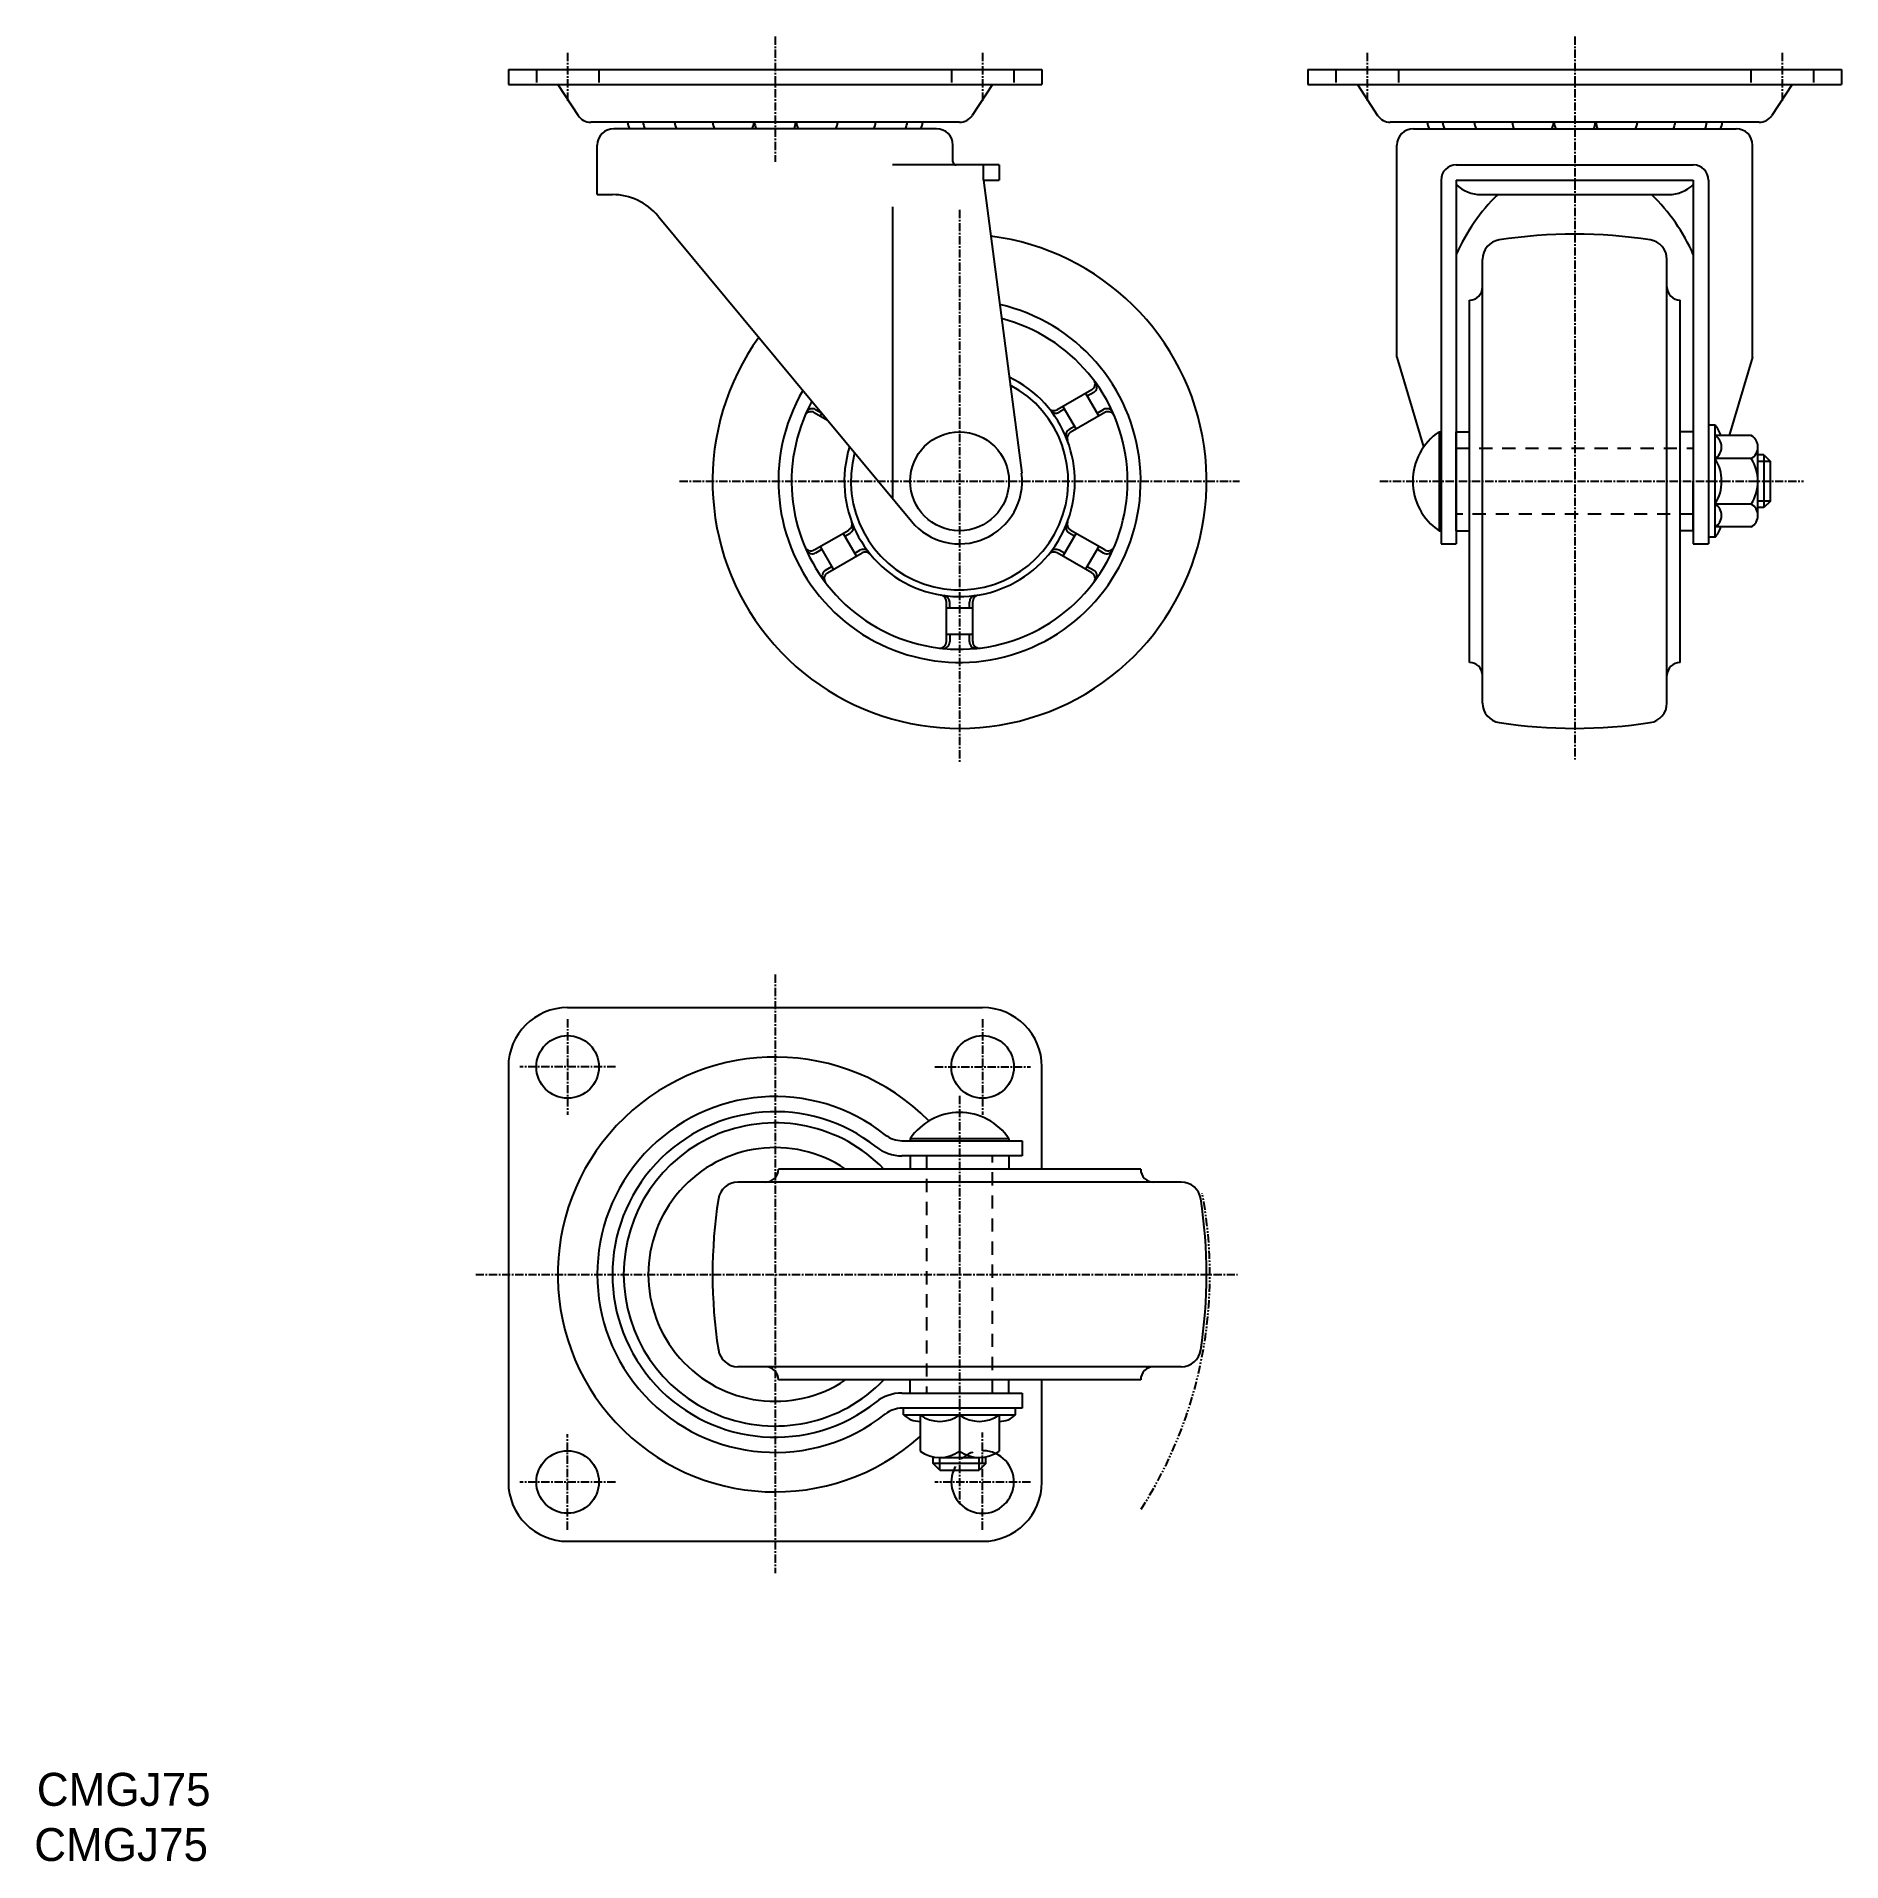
# Model space of a CAD drawing. Extents: x 0 to 274, y 0 to 277.
import ezdxf

# ---------------------------------------------------------------- set-up
doc = ezdxf.new("R2010")
doc.units = 0
for name, pattern in [('CENTER', [2, 1.25, -0.25, 0.25, -0.25]), ('DASHED', [3.5, 2, -1.5]), ('PHANTOM', [2.5, 1.25, -0.25, 0.25, -0.25, 0.25, -0.25])]:
    doc.linetypes.add(name, pattern=pattern)
doc.layers.get('0').update_dxf_attribs({"linetype": 'CONTINUOUS'})
doc.layers.add('CENTER', color=1, linetype='CENTER')

msp = doc.modelspace()

# ---------------------------------------------------------------- linework, layer by layer
at = {"color": 7, "linetype": 'CONTINUOUS'}
for p, q in [((71.97, 271.9), (71.97, 269.6)), ((71.97, 271.9), (152.97, 271.9)), ((152.97, 271.9), (152.97, 269.6)), ((193.36, 271.9), (193.36, 269.6)), ((193.36, 271.9), (274.36, 271.9)), ((274.36, 271.9), (274.36, 269.6)), ((71.97, 269.6), (152.97, 269.6)), ((79.47, 269.6), (82.55, 264.93)), ((145.47, 269.6), (142.39, 264.93)), ((193.36, 269.6), (274.36, 269.6)), ((200.86, 269.6), (203.94, 264.93)), ((266.86, 269.6), (263.77, 264.93)), ((140.47, 263.9), (84.47, 263.9)), ((261.86, 263.9), (205.86, 263.9)), ((85.47, 252.9), (85.47, 260.4)), ((136.97, 262.9), (87.97, 262.9)), ((139.47, 257.9), (139.47, 260.4)), ((206.86, 228.24), (206.86, 260.4)), ((209.36, 262.9), (258.36, 262.9)), ((260.86, 228.24), (260.86, 260.4)), ((146.47, 257.4), (130.28, 257.4)), ((144.12, 255.1), (144.12, 257.4)), ((144.12, 255.1), (146.47, 255.1)), ((144.12, 255.1), (149.9, 210.62)), ((146.47, 257.4), (146.47, 255.1)), ((213.56, 255.1), (213.56, 199.9)), ((215.86, 257.4), (251.86, 257.4)), ((215.86, 255.1), (251.86, 255.1)), ((215.86, 255.1), (215.86, 199.9)), ((251.86, 255.1), (251.86, 199.9)), ((254.16, 255.1), (254.16, 199.9)), ((85.47, 252.9), (87.77, 252.9)), ((219.61, 252.9), (248.11, 252.9)), ((94.7, 249.65), (133.17, 203.33)), ((130.28, 251.03), (130.28, 206.81)), ((219.86, 175.74), (219.86, 243.05)), ((247.86, 175.74), (247.86, 243.05)), ((217.86, 181.9), (217.86, 236.9)), ((249.86, 181.9), (249.86, 236.9)), ((206.86, 228.24), (210.92, 214.62)), ((260.86, 228.24), (257.3, 216.33)), ((160.53, 223.29), (155.28, 220.26)), ((159.61, 222.75), (161.61, 219.29)), ((160.83, 222.88), (159.86, 222.32)), ((118.42, 219.82), (120.43, 218.66)), ((118.62, 220.28), (119.51, 219.77)), ((119.34, 219.29), (119.57, 219.7)), ((156.4, 220.32), (155.6, 219.86)), ((156.15, 220.75), (158.15, 217.29)), ((162.53, 219.82), (157.28, 216.79)), ((161.36, 219.72), (162.33, 220.28)), ((157.9, 217.72), (157.1, 217.26)), ((213.28, 216.9), (213.56, 216.9)), ((213.28, 216.9), (213.28, 201.9)), ((215.86, 216.9), (217.86, 216.9)), ((215.86, 201.9), (215.86, 216.9)), ((251.86, 216.9), (249.86, 216.9)), ((251.86, 216.9), (251.86, 209.4)), ((255.16, 217.9), (254.16, 217.9)), ((255.16, 200.9), (255.16, 217.9)), ((260.66, 216.33), (255.16, 216.33)), ((261.66, 204.2), (261.66, 214.59)), ((262.56, 213.4), (261.66, 213.4)), ((262.56, 213.4), (263.56, 212.4)), ((262.56, 213.4), (262.56, 205.4)), ((260.66, 212.86), (255.16, 212.86)), ((263.56, 206.4), (263.56, 212.4)), ((251.86, 201.9), (251.86, 209.4)), ((130.28, 206.81), (130.28, 206.81)), ((260.66, 205.93), (255.16, 205.93)), ((262.56, 205.4), (261.66, 205.4)), ((263.56, 206.4), (262.56, 205.4)), ((260.66, 202.47), (255.16, 202.47)), ((118.42, 198.97), (123.66, 202)), ((121.34, 196.04), (119.34, 199.5)), ((124.8, 198.04), (122.8, 201.5)), ((123.05, 201.07), (123.85, 201.53)), ((158.15, 201.5), (156.15, 198.04)), ((157.9, 201.07), (157.1, 201.53)), ((162.53, 198.97), (157.28, 202)), ((161.61, 199.5), (159.61, 196.04)), ((213.28, 201.9), (213.56, 201.9)), ((213.56, 199.9), (215.86, 199.9)), ((215.86, 201.9), (217.86, 201.9)), ((251.86, 201.9), (249.86, 201.9)), ((251.86, 199.9), (254.16, 199.9)), ((255.16, 200.9), (254.16, 200.9)), ((119.59, 199.07), (118.62, 198.51)), ((120.42, 195.51), (125.66, 198.54)), ((124.55, 198.47), (125.35, 198.93)), ((160.53, 195.51), (155.28, 198.54)), ((156.4, 198.47), (155.6, 198.93)), ((162.33, 198.51), (161.36, 199.07)), ((120.12, 195.91), (121.09, 196.47)), ((159.86, 196.47), (160.83, 195.91)), ((138.47, 185.08), (138.47, 191.14)), ((142.47, 185.08), (142.47, 191.14)), ((142.47, 190.15), (138.47, 190.15)), ((138.97, 190.15), (138.97, 191.07)), ((141.97, 190.15), (141.97, 191.07)), ((142.47, 186.15), (138.47, 186.15)), ((138.97, 186.15), (138.97, 185.03)), ((141.97, 185.03), (141.97, 186.15)), ((80.97, 129.52), (143.97, 129.52)), ((71.97, 120.52), (71.97, 57.52)), ((152.97, 105.02), (152.97, 120.52)), ((131.72, 109.32), (149.97, 109.32)), ((132.97, 109.6), (132.97, 109.32)), ((147.97, 109.6), (132.97, 109.6)), ((147.97, 109.6), (147.97, 109.32)), ((149.97, 109.32), (149.97, 107.02)), ((149.97, 107.02), (131.72, 107.02)), ((132.97, 107.02), (132.97, 105.02)), ((147.97, 107.02), (147.97, 105.02)), ((174.13, 103.02), (106.82, 103.02)), ((167.97, 105.02), (112.97, 105.02)), ((174.13, 75.02), (106.82, 75.02)), ((167.97, 73.02), (112.97, 73.02)), ((132.97, 71.02), (132.97, 73.02)), ((147.97, 71.02), (147.97, 73.02)), ((152.97, 57.52), (152.97, 73.02)), ((131.72, 71.02), (149.97, 71.02)), ((149.97, 71.02), (149.97, 68.72)), ((149.97, 68.72), (131.72, 68.72)), ((131.97, 67.72), (131.97, 68.72)), ((131.97, 67.72), (148.97, 67.72)), ((134.47, 67.72), (134.47, 62.22)), ((140.47, 67.72), (140.47, 62.22)), ((146.47, 67.72), (146.47, 62.22)), ((148.97, 67.72), (148.97, 68.72)), ((136.47, 60.32), (136.47, 61.33)), ((137.47, 61.22), (143.47, 61.22)), ((144.47, 60.32), (144.47, 61.33)), ((137.47, 59.32), (136.47, 60.32)), ((144.47, 60.32), (136.47, 60.32)), ((137.47, 59.32), (143.47, 59.32)), ((144.47, 60.32), (143.47, 59.32)), ((80.97, 48.52), (143.97, 48.52))]:
    msp.add_line(p, q, dxfattribs=at)
at = {"color": 3, "linetype": 'DASHED'}
for p, q in [((76.22, 271.9), (76.22, 269.6)), ((85.72, 271.9), (85.72, 269.6)), ((139.22, 271.9), (139.22, 269.6)), ((148.72, 271.9), (148.72, 269.6)), ((197.61, 271.9), (197.61, 269.6)), ((207.11, 271.9), (207.11, 269.6)), ((260.61, 271.9), (260.61, 269.6)), ((270.11, 271.9), (270.11, 269.6)), ((215.86, 214.4), (251.86, 214.4)), ((251.86, 204.4), (215.86, 204.4)), ((135.47, 107.02), (135.47, 71.02)), ((145.47, 71.02), (145.47, 107.02))]:
    msp.add_line(p, q, dxfattribs=at)
at = {"color": 3, "linetype": 'CONTINUOUS'}
for p, q in [((263.56, 212.4), (261.66, 212.4)), ((263.56, 206.4), (261.66, 206.4)), ((137.47, 59.32), (137.47, 61.22)), ((143.47, 59.32), (143.47, 61.22))]:
    msp.add_line(p, q, dxfattribs=at)
at = {"color": 7, "linetype": 'CONTINUOUS'}
for centre, radius in [((140.47, 209.4), 7.5), ((80.97, 120.52), 4.75), ((143.97, 120.52), 4.75), ((80.97, 57.52), 4.75)]:
    msp.add_circle(centre, radius, dxfattribs=at)
for centre, radius, start, end in [((84.47, 266.2), 2.3, 213.421, 270), ((93.22, 264.24), 3.17, 186.102, 204.914), ((95.57, 264.24), 3.17, 186.102, 204.914), ((100.36, 264.24), 3.17, 186.102, 204.914), ((106.12, 264.24), 3.17, 186.102, 204.914), ((106.12, 264.24), 3.17, 335.086, 353.898), ((112.47, 264.24), 3.17, 186.102, 204.914), ((112.47, 264.24), 3.17, 335.086, 353.898), ((118.82, 264.24), 3.17, 186.102, 204.914), ((118.82, 264.24), 3.17, 335.086, 353.898), ((124.58, 264.24), 3.17, 335.086, 353.898), ((129.38, 264.24), 3.17, 335.086, 353.898), ((131.72, 264.24), 3.17, 335.086, 353.898), ((140.47, 266.2), 2.3, 270, 326.579), ((205.86, 266.2), 2.3, 213.421, 270), ((214.61, 264.24), 3.17, 186.102, 204.914), ((216.95, 264.24), 3.17, 186.102, 204.914), ((221.75, 264.24), 3.17, 186.102, 204.914), ((227.51, 264.24), 3.17, 186.102, 204.914), ((227.51, 264.24), 3.17, 335.086, 353.898), ((233.86, 264.24), 3.17, 186.102, 204.914), ((233.86, 264.24), 3.17, 335.086, 353.966), ((240.21, 264.24), 3.17, 186.102, 204.914), ((240.21, 264.24), 3.17, 335.086, 353.898), ((245.97, 264.24), 3.17, 335.086, 353.898), ((250.76, 264.24), 3.17, 335.086, 353.898), ((253.11, 264.24), 3.17, 335.086, 353.898), ((261.86, 266.2), 2.3, 270, 326.579), ((87.97, 260.4), 2.5, 90, 180), ((136.97, 260.4), 2.5, 0, 90), ((209.36, 260.4), 2.5, 90, 180), ((258.36, 260.4), 2.5, 0, 90), ((139.97, 257.9), 0.5, 180, 270), ((215.86, 255.1), 2.3, 90, 180), ((251.86, 255.1), 2.3, 0, 90), ((87.77, 243.9), 9, 39.7094, 90), ((242.5, 232.03), 29.13, 134.261, 156.142), ((219.61, 258.25), 5.35, 225.498, 270), ((225.21, 232.03), 29.13, 23.8583, 45.739), ((248.11, 258.25), 5.35, 270, 314.502), ((140.47, 209.4), 37.5, 144.384, 82.723), ((233.86, 171.9), 75, 81.2121, 98.7879), ((222.86, 243.05), 3, 98.7875, 180), ((244.86, 243.05), 3, 0, 81.2119), ((217.86, 238.9), 2, 270, 0), ((249.86, 238.9), 2, 180, 270), ((140.47, 209.4), 27.5, 149.919, 77.1883), ((140.47, 209.4), 25.5, 151.582, 75.5249), ((140.47, 209.4), 17.5, 162.588, 64.5195), ((160.03, 224.15), 1, 300, 37.0334), ((140.47, 209.4), 16.5, 164.862, 62.2451), ((160.33, 223.75), 1, 300, 35.8567), ((117.92, 218.96), 1, 60, 157.033), ((118.12, 219.42), 1, 60, 155.857), ((154.78, 221.12), 1, 219.332, 300), ((155.1, 220.73), 1, 217.766, 300), ((162.83, 219.42), 1, 24.1433, 120), ((163.03, 218.96), 1, 22.9665, 120), ((157.6, 216.4), 1, 120, 202.234), ((157.78, 215.93), 1, 120, 200.668), ((218.26, 209.4), 9, 123.557, 236.443), ((252.49, 215.38), 3.67, 14.9399, 43.3212), ((254.16, 214.59), 2, 300, 59.9997), ((259.66, 214.59), 2, 300, 59.9997), ((140.47, 209.4), 9.5, 219.709, 7.3978), ((249.66, 209.4), 6.5, 327.796, 32.2043), ((255.16, 209.4), 6.5, 327.796, 32.2043), ((254.16, 204.2), 2, 300, 59.9997), ((259.66, 204.2), 2, 300, 59.9997), ((123.16, 202.87), 1, 300, 20.6676), ((123.35, 202.4), 1, 300, 22.2335), ((157.6, 202.4), 1, 157.766, 240), ((157.78, 202.87), 1, 159.332, 240), ((252.49, 203.42), 3.67, 316.679, 345.06), ((117.92, 199.84), 1, 202.967, 300), ((163.03, 199.84), 1, 240, 337.033), ((118.12, 199.38), 1, 204.143, 300), ((125.85, 198.07), 1, 37.7664, 120), ((126.16, 197.67), 1, 39.3324, 120), ((154.78, 197.67), 1, 60, 140.668), ((155.1, 198.07), 1, 60, 142.234), ((162.83, 199.38), 1, 240, 335.857), ((120.62, 195.05), 1, 120, 215.857), ((120.92, 194.64), 1, 120, 217.033), ((160.03, 194.64), 1, 322.967, 60), ((160.33, 195.05), 1, 324.143, 60), ((137.47, 191.14), 1, 0, 80.6676), ((137.97, 191.07), 1, 0, 82.2335), ((142.97, 191.07), 1, 97.7664, 180), ((143.47, 191.14), 1, 99.3324, 180), ((137.47, 185.08), 1, 262.967, 0), ((137.97, 185.03), 1, 264.143, 0), ((142.97, 185.03), 1, 180, 275.857), ((143.47, 185.08), 1, 180, 277.033), ((217.86, 179.9), 2, 0, 90), ((249.86, 179.9), 2, 90, 180), ((222.86, 175.74), 3, 180, 261.212), ((244.86, 175.74), 3, 278.788, 0), ((233.86, 246.9), 75, 261.212, 278.788), ((80.97, 120.52), 9, 90, 180), ((143.97, 120.52), 9, 0, 90), ((112.47, 89.02), 33, 44.9415, 311.81), ((112.47, 89.02), 27, 51.6164, 308.384), ((112.47, 89.02), 24.7, 51.6164, 308.384), ((140.47, 104.62), 9, 33.5573, 146.443), ((112.47, 89.02), 23, 44.0792, 315.921), ((112.47, 89.02), 19.25, 56.219, 303.781), ((131.72, 113.32), 6.3, 231.616, 270), ((131.72, 113.32), 4, 231.616, 270), ((106.82, 100.02), 3, 90, 171.212), ((110.97, 105.02), 2, 270, 0), ((169.97, 105.02), 2, 180, 270), ((174.13, 100.02), 3, 8.7881, 90), ((177.97, 89.02), 75, 171.212, 188.788), ((102.97, 89.02), 75, 351.212, 8.7879), ((106.82, 78.02), 3, 188.788, 270), ((174.13, 78.02), 3, 270, 351.212), ((110.97, 73.02), 2, 0, 90), ((169.97, 73.02), 2, 90, 180), ((131.72, 64.72), 6.3, 90, 128.384), ((131.72, 64.72), 4, 90, 128.384), ((134.49, 70.39), 3.67, 226.679, 269.72), ((137.47, 71.72), 5, 233.13, 306.87), ((143.47, 71.72), 5, 233.13, 306.87), ((146.46, 70.39), 3.67, 270.28, 313.321), ((137.47, 66.22), 5, 233.13, 306.87), ((143.97, 57.52), 4.75, 157.732, 65.8945), ((143.47, 66.22), 5, 233.13, 306.87), ((80.97, 57.52), 9, 180, 270), ((143.97, 57.52), 9, 270, 0)]:
    msp.add_arc(centre, radius, start, end, dxfattribs=at)
at = {"color": 3, "linetype": 'PHANTOM'}
msp.add_arc((112.47, 89.02), 66, 327.3164, 10.7583, dxfattribs=at)
at = {"color": 3, "linetype": 'DASHED'}
msp.add_arc((143.97, 57.52), 4.75, 65.8946, 157.7315, dxfattribs=at)
at = {"layer": 'CENTER', "color": 1, "linetype": 'CENTER'}
for p, q in [((80.97, 274.4), (80.97, 267.1)), ((112.47, 276.9), (112.47, 257.9)), ((143.97, 274.4), (143.97, 267.1)), ((202.36, 274.4), (202.36, 267.1)), ((233.86, 276.9), (233.86, 166.9)), ((265.36, 274.4), (265.36, 267.1)), ((140.47, 250.59), (140.47, 166.7)), ((97.97, 209.4), (182.97, 209.4)), ((204.26, 209.4), (268.56, 209.4)), ((112.47, 134.52), (112.47, 43.67)), ((80.97, 127.77), (80.97, 113.27)), ((143.97, 127.77), (143.97, 113.27)), ((88.22, 120.52), (73.72, 120.52)), ((136.72, 120.52), (151.22, 120.52)), ((140.47, 116.12), (140.47, 54.32)), ((67.02, 89.02), (182.65, 89.02)), ((80.97, 50.27), (80.97, 64.77)), ((143.97, 50.27), (143.97, 65.02)), ((88.22, 57.52), (73.72, 57.52)), ((151.22, 57.52), (136.72, 57.52))]:
    msp.add_line(p, q, dxfattribs=at)

# ---------------------------------------------------------------- texts
for p in [(0.39, 8.38), (0, 0)]:
    msp.add_text('CMGJ75', height=5).set_placement(p)

doc.saveas('drawing.dxf')
